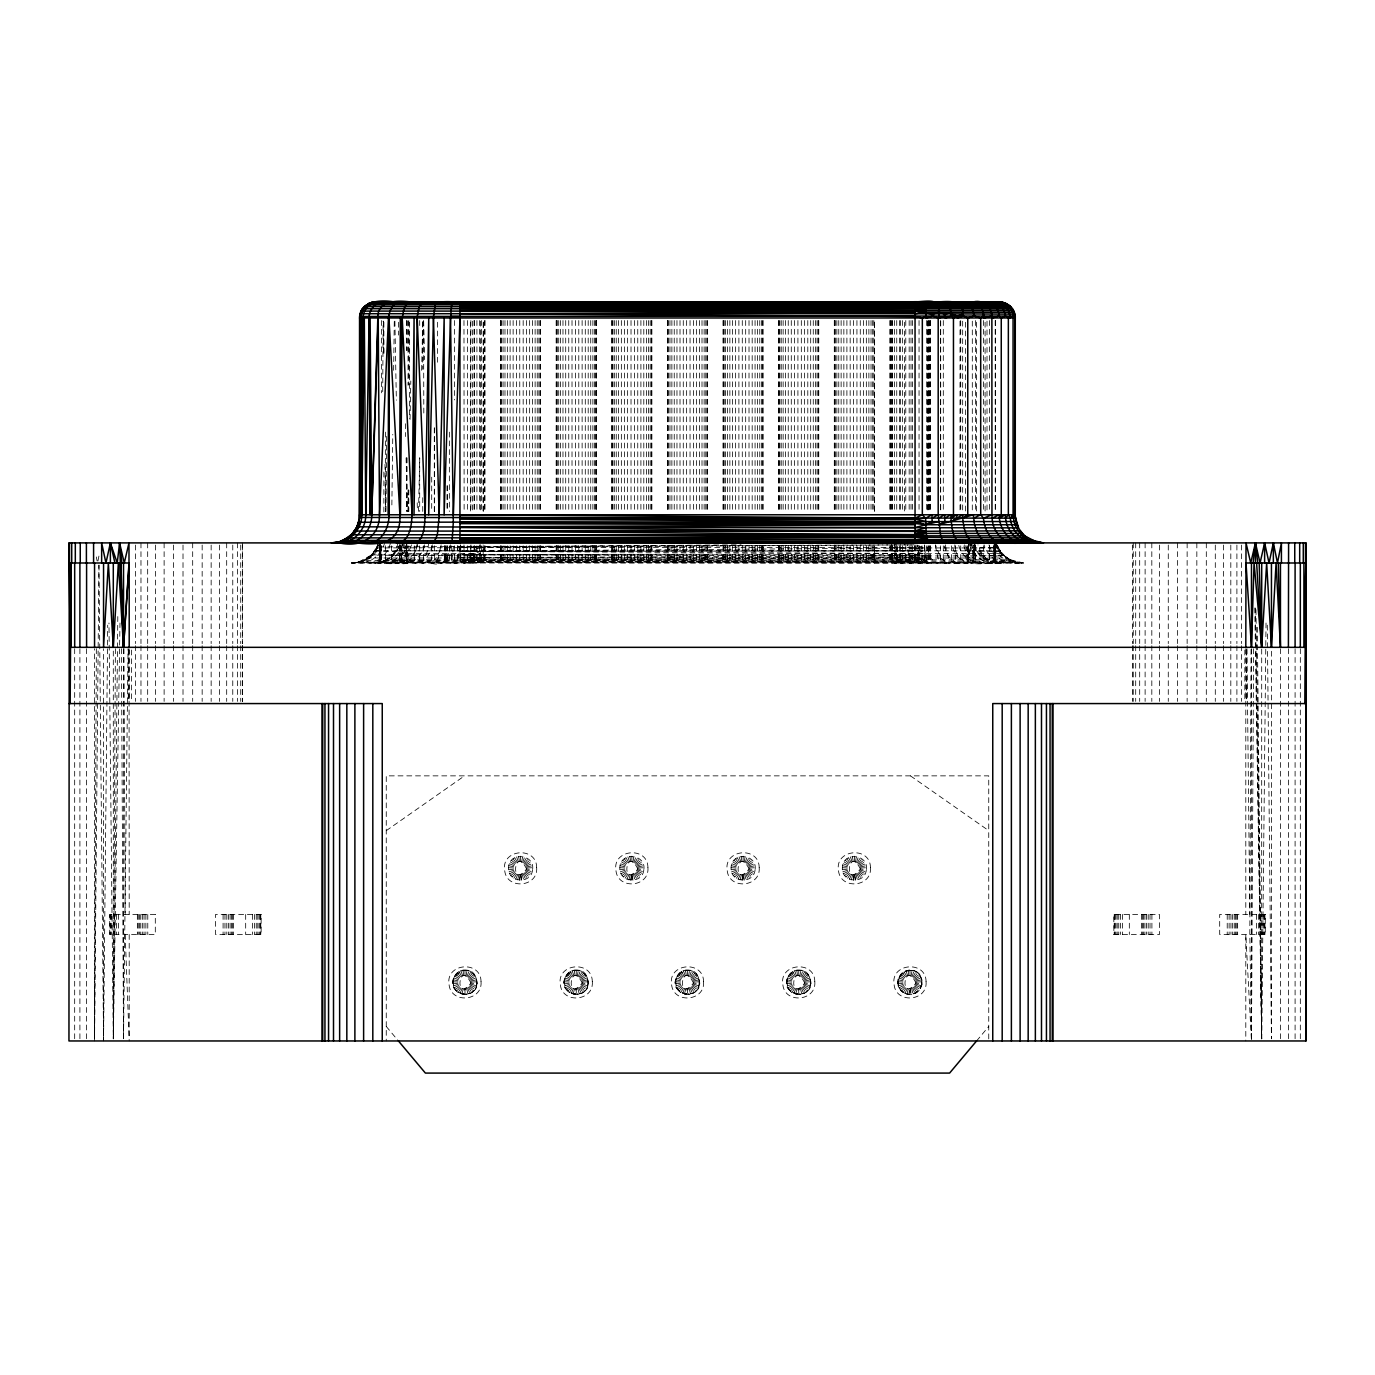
<?xml version="1.0" encoding="UTF-8"?>
<svg xmlns="http://www.w3.org/2000/svg" width="1375" height="1375" viewBox="0 0 1375 1375"><rect width="100%" height="100%" fill="white"/><g stroke="black" fill="none" stroke-linecap="round" stroke-linejoin="round"><path stroke-width="0.75" stroke-dasharray="5 3.75" d="M380.48 545.188L380.067 562.994L380.119 540.323L379.637 562.994L379.706 540.598L379.775 562.994L379.672 544.998M96.336 648.725L94.566 1038.812L94.548 648.725M994.245 545.291L994.933 562.994L994.898 544.345L995.225 562.994L995.311 543.933M995.225 545.823L995.225 562.994L995.294 544.913C999.556 555.706 1010.522 563.578 1022.278 562.994M1251.473 648.725L1251.473 1040.961L1249.823 934.519L1251.061 648.708M115.38 648.725L113.317 1038.812L108.969 622.995M382.714 391.669L383.144 321.148M400.503 545.273L401.93 562.994L402.05 539.997L407 562.994L407 545.823L407 562.994L403.562 541.045M995.225 562.994L995.328 544.672M1251.491 1038.812L1253.588 648.725M380.067 562.994L380.205 544.827M400.159 545.273L400.039 562.994L400.039 545.291M94.548 1040.961L98.914 565.125M385.98 511.362L386.719 434.414M103.572 1038.812L107.714 625.144M117.803 616.567L113.317 1038.812L113.3 648.725M121.412 648.725L123.509 1038.812L128.064 648.708M971.403 541.028L968 562.994L968.206 543.778L968 562.994L971.438 541.062M1266.031 622.995L1261.717 1038.812L1255.942 607.991M391.858 504.952L392.786 434.414M393.628 370.305L394.281 321.148M113.334 1038.812L119.986 622.995M969.444 539.791L968 562.994L968.327 544.07M408.255 511.362L408.667 489.981M410.042 419.461L410.798 380.995M418.516 511.362L419.702 457.927M421.644 370.305L422.727 321.148M968 545.823L968 562.994L968.413 544.259M968 562.994L968.619 544.603M470.955 983.073C458.958 958.203 453.87 1004.248 470.955 983.073L476.936 983.847C475.062 1002.1 445.552 993.077 454.231 976.886C466.727 955.866 491.82 989.227 466.005 994.314L465.489 988.316M476.936 983.847C474.856 951.62 432.902 985.514 463.959 994.314L464.475 988.316M526.591 869.017C514.577 844.13 509.506 890.192 526.591 869.017L532.572 869.773C535.253 853.806 508.613 851.538 508.578 867.728C507.238 882.595 531.369 884.675 532.572 869.773M582.209 983.073C570.212 958.203 565.125 1004.248 582.209 983.073L588.191 983.847C586.317 1002.1 556.806 993.077 565.486 976.886C577.981 955.866 603.075 989.227 577.259 994.314L576.761 988.316M588.191 983.847C586.128 951.62 544.156 985.514 575.214 994.314L575.73 988.316M637.845 869.017C625.831 844.13 620.761 890.192 637.845 869.017L643.827 869.773C646.508 853.806 619.884 851.538 619.833 867.728C618.509 882.595 642.623 884.675 643.827 869.773M693.481 983.073C681.467 958.203 676.38 1004.248 693.481 983.073L699.445 983.847C697.572 1002.1 668.078 993.077 676.741 976.886C689.253 955.866 714.33 989.227 688.514 994.314L688.016 988.316M699.445 983.847C697.383 951.62 655.411 985.514 686.486 994.314L686.984 988.316M749.1 869.017C737.103 844.13 732.016 890.192 749.1 869.017L755.081 869.773C757.78 853.806 731.139 851.538 731.087 867.728C729.764 882.595 753.878 884.675 755.081 869.773M804.736 983.073C792.722 958.203 787.652 1004.248 804.736 983.073L810.717 983.847C808.827 1002.1 779.333 993.077 787.995 976.886C800.508 955.866 825.602 989.227 799.786 994.314L799.27 988.316M810.717 983.847C808.638 951.62 766.666 985.514 797.741 994.314L798.239 988.316M860.372 869.017C848.358 844.13 843.27 890.192 860.372 869.017L866.336 869.773C869.034 853.806 842.394 851.538 842.342 867.728C841.019 882.595 865.15 884.675 866.336 869.773M915.991 983.073C903.977 958.203 898.906 1004.248 915.991 983.073L921.972 983.847C922.35 956.673 882.063 976.989 904.148 992.836C913.344 998.628 925.891 987.817 921.198 977.814C909.03 954.663 883.283 989.467 908.995 994.314L909.511 988.316M453.441 546.923L451.464 562.994L459.955 562.891L459.955 543.538M402.789 544.844C398.905 556.377 386.873 564.283 374.688 562.994L383.488 561.069L469.081 561.155L480.494 561.619L468.703 562.169L480.494 562.633L467.947 562.994L469.786 558.009L470.972 544.844M973.07 562.994L974.067 545.033L973.07 562.994L971.867 541.062M466.005 970.355C480.82 970.75 479.909 995.088 464.991 994.366C450.106 995.07 449.092 970.87 463.959 970.303M521.125 874.242L521.641 880.258L519.595 880.258L520.094 874.242M577.259 970.355C592.075 970.75 591.164 995.088 576.245 994.366C561.378 995.07 560.347 970.87 575.214 970.303M632.38 874.242L632.895 880.258L630.85 880.258L631.366 874.242M688.514 970.355C703.33 970.75 702.419 995.088 687.5 994.366C672.633 995.07 671.602 970.87 686.486 970.303M743.634 874.242L744.15 880.258L742.105 880.258L742.62 874.242M799.769 970.355C814.584 970.75 813.673 995.088 798.755 994.366C783.887 995.07 782.856 970.87 797.741 970.303M854.906 874.242L855.405 880.258L853.359 880.258L853.875 874.242M911.041 970.355C925.839 970.75 924.945 995.088 910.009 994.366C895.142 995.07 894.128 970.87 908.995 970.303M460.573 544.844L458.064 558.009L454.266 562.994L480.494 562.633L463.753 562.994M969.53 544.844C973.552 558.336 988.058 564.97 1001.292 562.994L989.691 560.398L978.227 553.523L980.65 553.455L976.233 550.842L975.494 544.809L974.548 547.938C978.759 556.462 987.577 562.478 997.116 562.994M440.584 546.923L438.384 557.975L435.205 562.891L358.48 562.994M428.828 542.334C427.591 549.536 426.8 559.333 419.375 562.891L423.844 562.994M450.553 544.844C449.075 555.861 445.225 567.789 430.581 562.994C435.755 560.484 440.395 551.77 441.1 544.844M519.595 880.258L520.609 874.277L521.641 880.258M630.85 880.258L631.864 874.277L632.895 880.258M742.105 880.258L743.136 874.277L744.15 880.258M853.359 880.258L854.391 874.277L855.405 880.258M466.005 976.37L467.019 970.441M521.623 862.314L522.655 856.367M577.259 976.37L578.273 970.441M632.895 862.314L633.909 856.367M688.514 976.37L689.528 970.441M744.15 862.314L745.164 856.367M799.769 976.37L800.8 970.441M855.405 862.314L856.419 856.367M911.041 976.37L912.055 970.441M355.3 562.788L351.931 562.994C363.103 563.011 374.258 555.466 377.712 544.809C374.653 555.208 363.859 562.788 353.169 562.994L359.786 562.117L354.887 562.719L355.884 562.856M417.467 542.334C416.075 550.241 413.256 560.45 404.542 562.891M97.934 560.983L99.584 552.939M910.525 988.316L911.041 994.314L914.977 993.3L919.703 989.484L921.972 983.847M407.137 542.334C405.522 551.048 400.641 561.138 391.067 562.891L392.958 562.994M461.948 993.97L463.461 988.144M517.584 879.914L519.097 874.07M573.203 993.97L574.716 988.144M628.839 879.914L630.352 874.07M684.458 993.97L685.987 988.144M740.094 879.914L741.606 874.07M795.73 993.97L797.242 988.144M851.348 879.914L852.878 874.07M906.984 993.97L908.497 988.144M432.369 544.844C430.598 553.042 425.322 563.544 415.508 562.994M374.688 562.994L387.217 559.763L392.683 555.913L396.43 550.808L470.611 550.842L480.494 547.628L376.733 547.938L378.967 544.809L372.384 555.122L364.77 560.398L358.634 562.169L363.292 560.398L926.166 559.763L927.678 562.994L459.955 562.547M398.114 542.334C396.172 551.805 389.52 561.533 379.294 562.891M424.497 544.844C422.177 557.184 410.334 566.586 397.392 562.994M390.603 542.334C388.334 552.578 380.067 561.773 369.325 562.994M398.784 547.938L396.43 550.808L400.159 544.844L395.966 551.581L374.98 550.842L370.494 555.913L372.384 555.122L377.85 547.594M384.811 542.334C382.198 552.939 373.037 561.877 361.952 562.891M417.484 544.844C414.322 560.673 397.427 565.744 383.281 562.994C393.989 562.891 403.339 554.795 406.587 544.844M466.984 976.628L468.995 970.956M522.62 862.572L524.631 856.883M578.256 976.628L580.25 970.956M633.875 862.572L635.886 856.883M689.511 976.628L691.522 970.956M745.13 862.572L747.141 856.883M800.766 976.628L802.777 970.956M856.402 862.572L858.395 856.883M912.02 976.628L914.031 970.956M380.875 542.334C377.902 553.781 367.211 562.667 355.317 562.994M377.18 546.923L378.864 542.334M411.503 544.844C408.375 555.723 397.77 564.472 386.1 562.994M398.389 547.594L399.558 544.706M376.733 547.938L378.125 544.844M460.023 993.3L462.498 987.8M515.642 879.227L518.134 873.727M571.278 993.3L573.753 987.8M626.914 879.227L629.389 873.727M682.533 993.3L685.025 987.8M738.169 879.227L740.644 873.727M793.787 993.3L796.28 987.8M849.423 879.227L851.898 873.727M905.059 993.3L907.534 987.8M523.548 862.984L526.487 857.725M467.93 977.058L470.852 971.798M634.803 862.984L637.742 857.725M579.184 977.058L582.123 971.798M746.075 862.984L749.014 857.725M690.439 977.058L693.378 971.798M857.33 862.984L860.269 857.725M801.694 977.058L804.633 971.798M912.948 977.058L915.888 971.798M513.872 878.23L517.241 873.228M458.236 992.303L461.605 987.302M625.127 878.23L628.495 873.228M569.491 992.303L572.859 987.302M736.381 878.23L739.75 873.228M680.745 992.303L684.131 987.302M847.636 878.23L851.022 873.228M792.017 992.303L795.386 987.302M903.272 992.303L906.641 987.302M384.192 561.155L392.683 555.913L397.066 550.842M524.391 863.552L528.189 858.877M468.772 977.625L472.553 972.933M635.662 863.552L639.444 858.877M580.027 977.625L583.808 972.933M746.917 863.552L750.698 858.877M691.281 977.625L695.062 972.933M858.172 863.552L861.953 858.877M802.536 977.625L806.334 972.933M913.808 977.625L917.589 972.933M976.577 1040.961L988.745 1026.455M395.966 551.581L390.07 558.009L386.53 559.694L480.494 559.917L469.081 561.155M512.273 876.941L516.45 872.592M456.637 991.014L460.814 986.666M623.528 876.941L627.705 872.592M567.909 991.014L572.069 986.666M734.8 876.941L738.959 872.592M679.164 991.014L683.323 986.666M846.055 876.941L850.214 872.592M790.419 991.014L794.595 986.666M901.673 991.014L905.85 986.666M997.15 544.844L998.542 547.938L897.497 547.938L894.506 550.825L1000.295 550.842L1002.392 553.523L894.506 553.455L897.72 555.913L1004.781 555.913L1007.462 558.009L367.538 557.975L371.284 554.864L915.045 554.744L925.513 555.913L926.166 559.763L915.045 557.975L459.955 559.866L915.045 559.917L926.527 561.155L459.955 562.048M1022.055 562.994L1010.23 560.398L988.848 561.155L1021.831 562.994M525.13 864.256L529.65 860.286M469.511 978.33L474.031 974.359M636.402 864.256L640.922 860.286M580.766 978.33L585.286 974.359M747.656 864.256L752.177 860.286M692.02 978.33L696.541 974.359M858.911 864.256L863.431 860.286M803.275 978.33L807.795 974.359M914.547 978.33L919.067 974.359M990.447 562.788C977.023 565.795 961.727 559.316 958.65 544.844M510.933 875.411L515.762 871.836M455.297 989.484L460.144 985.892M622.188 875.411L627.034 871.836M566.552 989.484L571.398 985.892M733.442 875.411L738.289 871.836M677.806 989.484L682.653 985.892M844.697 875.411L849.544 871.836M789.078 989.484L793.908 985.892M900.333 989.484L905.18 985.892M386.255 830.655L464.527 775.861M525.748 865.081L530.87 861.919M637.003 865.081L642.125 861.919M470.112 979.155L475.252 975.992M748.258 865.081L753.397 861.919M581.367 979.155L586.506 975.992M859.512 865.081L864.652 861.919M692.622 979.155L697.761 975.992M803.894 979.155L809.016 975.992M915.148 979.155L920.27 975.992M897.497 547.938L894.506 547.628L897.445 544.844L897.823 558.009L894.506 559.917L1010.367 559.763L1023.481 562.994L351.519 562.994L358.703 562.048L915.045 562.083M374.98 550.842L915.045 550.825L459.955 551.375L925.238 553.523L925.513 555.913L915.045 557.614L459.955 557.975M358.634 562.169L371.473 555.861L370.494 555.913M1019.116 562.856L1010.23 560.398L1002.616 555.122L980.53 555.913L982.987 555.861L983.091 558.009L989.691 560.398M509.85 873.675L515.23 870.959M621.105 873.675L626.484 870.959M454.231 987.731L459.611 985.033M732.377 873.675L737.756 870.959M565.486 987.731L570.866 985.033M843.631 873.675L849.011 870.959M676.741 987.731L682.12 985.033M787.995 987.731L793.375 985.033M899.25 987.731L904.63 985.033M526.195 865.992L531.798 863.758M637.467 865.992L643.053 863.758M748.722 865.992L754.308 863.758M470.577 980.066L476.163 977.814M859.977 865.992L865.562 863.758M581.831 980.066L587.417 977.814M693.086 980.066L698.689 977.814M804.341 980.066L809.944 977.814M915.613 980.066L921.198 977.814M894.506 554.744L897.72 555.913L894.506 555.861L897.823 558.009L897.927 559.763L894.506 561.086L1013.461 561.155M380.978 561.997L387.217 559.763M359.012 562.048L371.559 554.864L376.922 546.923L908.6 544.844M470.817 547.938L480.494 544.809L480.494 562.994M509.094 871.767L514.852 870.014M620.348 871.767L626.106 870.014M731.603 871.767L737.361 870.014M453.458 985.841L459.216 984.087M842.858 871.767L848.633 870.014M564.712 985.841L570.488 984.087M675.984 985.841L681.742 984.087M787.239 985.841L792.997 984.087M898.494 985.841L904.252 984.087M995.414 543.245L1002.616 555.122L1010.23 560.398M989.639 562.994C974.789 565.073 955.144 564.403 954.834 544.844M361.866 561.155L368.792 558.078L367.538 557.975M924.619 544.844L924.98 550.842L915.045 553.455L459.955 554.744M526.505 866.972L532.4 865.7M637.759 866.972L643.655 865.7M749.014 866.972L754.909 865.7M860.286 866.972L866.164 865.7M470.869 981.045L476.764 979.773M582.123 981.045L588.019 979.773M693.395 981.045L699.273 979.773M804.65 981.045L810.545 979.773M915.905 981.045L921.8 979.773M897.566 550.842L894.506 551.392L897.634 553.523M1006.208 558.078L997.15 547.594L974.548 547.938L973.208 544.844M469.442 559.763L480.494 557.975L469.786 558.009L480.494 557.614L470.095 555.913L372.384 555.122M897.927 559.763L898.03 561.155L894.506 561.619L898.373 562.994L947.547 562.994L940.62 558.009L935.481 544.844M508.664 869.773L514.628 869.017M619.919 869.773L625.9 869.017M731.173 869.773L737.155 869.017M842.428 869.773L848.409 869.017M453.028 983.847L459.009 983.073M564.283 983.847L570.264 983.073M675.555 983.847L681.519 983.073M786.809 983.847L792.791 983.073M898.064 983.847L904.045 983.073M915.045 554.744L925.238 553.523L924.98 550.842L915.045 547.628L459.955 547.611L915.045 544.809L924.773 547.938L459.955 551.134M470.095 555.913L480.494 554.744L470.37 553.523L395.02 553.523M994.022 561.997L991.942 562.169L1005.795 562.994C995.414 562.822 986.906 554.383 984.036 544.844M381.133 562.788L378.297 562.994L385.98 562.788M924.98 550.842L459.955 551.375M898.03 561.155L898.15 562.169L894.506 562.083L898.27 562.788L894.506 562.994L894.506 543.555M377.764 562.788L373.708 562.994M353.891 562.891L351.708 562.994L356.812 562.891M930.669 562.994L935.344 562.788L930.445 558.009L926.441 544.844M526.625 867.986L532.658 867.728M637.897 867.986L643.913 867.728M749.152 867.986L755.167 867.728M860.406 867.986L866.422 867.728M471.006 982.059L477.022 981.802M582.261 982.059L588.277 981.802M693.516 982.059L699.531 981.802M804.77 982.059L810.803 981.802M916.042 982.059L922.058 981.802M945.295 544.844C946.67 551.203 947.53 560.811 954.852 562.994L915.045 562.719L926.905 562.169L915.045 561.619M968.705 562.994L948.544 562.994M1000.553 562.994C987.405 566.07 973.861 558.577 971.592 544.844M451.636 562.891L435.634 562.994M455.005 562.788L442.2 562.788M418.945 562.788L408.873 562.788M459.955 546.923L741.159 544.844M470.37 553.523L480.494 553.455L470.611 550.842L480.494 551.392M459.955 557.58L915.045 555.861L459.955 554.864M1001.43 553.523L999.573 551.581L976.233 550.842M459.955 561.516L915.045 561.086L459.955 560.398M381.03 562.169L1016.692 562.169M1113.819 934.519L1159.452 934.519L1159.452 914.444L1113.819 914.444L1113.87 934.519M915.045 557.975L925.822 558.009L915.045 557.614M915.045 562.633L927.283 562.788M989.003 544.844C992.698 556.806 1005.159 564.867 1017.655 562.994C1006.569 563.062 996.394 555.191 992.819 544.844M1003.269 562.788L1010.539 562.994L1009.611 562.788M961.194 562.994L953.717 562.788L967.381 562.994L965.92 562.788M894.506 562.633L898.27 562.788M842.342 867.728L848.375 867.986M731.087 867.728L737.103 867.986M619.833 867.728L625.848 867.986M508.578 867.728L514.594 867.986M897.978 981.802L903.994 982.059M786.723 981.802L792.739 982.059M675.469 981.802L681.484 982.059M564.197 981.802L570.23 982.059M452.942 981.802L458.958 982.059M944.986 562.994L940.758 562.788L938.386 559.763L935.155 544.844M1010.058 559.763L1016.383 562.169L1023.481 562.994M1014.492 562.788L1022.759 562.994L1019.7 562.788M894.506 557.614L897.823 558.009M984.191 562.788C974.772 561.43 967.416 553.661 964.648 544.844M842.6 865.7L848.495 866.972M731.345 865.7L737.241 866.972M620.091 865.7L625.986 866.972M508.836 865.7L514.714 866.972M898.236 979.773L904.131 981.045M786.981 979.773L792.877 981.045M675.727 979.773L681.605 981.045M564.455 979.773L570.35 981.045M453.2 979.773L459.095 981.045M1009.009 559.694L1015.575 562.169M995.517 562.788C986.562 561.275 980.341 553.162 977.969 544.844M967.656 562.788C959.08 561.086 953.786 552.767 951.706 544.844M957.756 562.788C949.73 560.742 945.725 552.234 943.972 544.844M860.148 870.014L865.906 871.767M748.894 870.014L754.652 871.767M637.639 870.014L643.397 871.767M915.784 984.087L921.542 985.841M526.367 870.014L532.142 871.767M804.512 984.087L810.288 985.841M693.258 984.087L699.016 985.841M582.003 984.087L587.761 985.841M470.748 984.087L476.506 985.841M977.178 562.788C969.22 560.708 965.37 552.183 963.634 544.844M843.202 863.758L848.805 865.992M731.947 863.758L737.533 865.992M620.692 863.758L626.278 865.992M898.838 977.814L904.423 980.066M509.437 863.758L515.023 865.992M787.583 977.814L793.169 980.066M676.311 977.814L681.914 980.066M565.056 977.814L570.659 980.066M453.802 977.814L459.387 980.066M859.77 870.959L865.15 873.675M748.516 870.959L753.895 873.675M915.389 985.033L920.769 987.731M637.244 870.959L642.623 873.675M804.134 985.033L809.514 987.731M525.989 870.959L531.369 873.675M692.88 985.033L698.259 987.731M581.625 985.033L587.005 987.731M470.37 985.033L475.75 987.731M1010.367 559.763L1004.506 555.913M844.13 861.919L849.252 865.081M732.875 861.919L737.997 865.081M899.748 975.992L904.888 979.155M621.603 861.919L626.742 865.081M788.494 975.992L793.633 979.155M510.348 861.919L515.488 865.081M677.239 975.992L682.378 979.155M565.984 975.992L571.106 979.155M454.73 975.992L459.852 979.155M923.244 562.788L919.806 558.009L916.987 544.844M910.473 775.861L988.745 830.655M859.238 871.836L864.067 875.411M914.856 985.892L919.703 989.484M747.966 871.836L752.812 875.411M803.602 985.892L808.448 989.484M636.711 871.836L641.558 875.411M692.347 985.892L697.194 989.484M525.456 871.836L530.303 875.411M581.092 985.892L585.922 989.484M469.82 985.892L474.667 989.484M845.35 860.286L849.87 864.256M900.969 974.359L905.489 978.33M734.078 860.286L738.598 864.256M789.714 974.359L794.234 978.33M622.823 860.286L627.344 864.256M678.459 974.359L682.98 978.33M511.569 860.286L516.089 864.256M567.188 974.359L571.725 978.33M455.933 974.359L460.453 978.33M1004.781 555.913L1000.038 550.842M858.55 872.592L862.727 876.941M914.186 986.666L918.363 991.014M747.295 872.592L751.472 876.941M802.931 986.666L807.091 991.014M636.041 872.592L640.2 876.941M691.677 986.666L695.836 991.014M524.786 872.592L528.945 876.941M580.405 986.666L584.581 991.014M469.15 986.666L473.327 991.014M982.077 555.122L976.611 547.594M910.834 562.788L908.875 558.009L907.277 544.844M386.255 1026.455L398.423 1040.961M846.811 858.877L850.609 863.552M902.447 972.933L906.228 977.625M735.556 858.877L739.338 863.552M791.192 972.933L794.973 977.625M624.302 858.877L628.083 863.552M679.938 972.933L683.719 977.625M513.047 858.877L516.828 863.552M568.666 972.933L572.464 977.625M457.411 972.933L461.192 977.625M857.759 873.228L861.128 878.23M913.395 987.302L916.764 992.303M746.505 873.228L749.873 878.23M802.141 987.302L805.509 992.303M635.25 873.228L638.619 878.23M690.869 987.302L694.255 992.303M523.978 873.228L527.364 878.23M579.614 987.302L582.983 992.303M468.359 987.302L471.728 992.303M1000.295 550.842L996.892 544.844M848.513 857.725L851.452 862.984M904.148 971.798L907.07 977.058M737.258 857.725L740.197 862.984M792.877 971.798L795.816 977.058M625.986 857.725L628.925 862.984M681.622 971.798L684.561 977.058M514.731 857.725L517.67 862.984M570.367 971.798L573.306 977.058M459.113 971.798L462.052 977.058M912.502 987.8L914.977 993.3M856.866 873.727L859.358 879.227M801.247 987.8L803.722 993.3M745.611 873.727L748.086 879.227M689.975 987.8L692.467 993.3M634.356 873.727L636.831 879.227M578.72 987.8L581.213 993.3M523.102 873.727L525.577 879.227M467.466 987.8L469.941 993.3M906.005 970.956L908.016 976.628M850.369 856.883L852.38 862.572M794.75 970.956L796.744 976.628M739.114 856.883L741.125 862.572M683.478 970.956L685.489 976.628M627.859 856.883L629.87 862.572M572.223 970.956L574.234 976.628M516.605 856.883L518.598 862.572M460.969 970.956L462.98 976.628M997.15 547.594L996.239 544.844L999.573 551.581M911.539 988.144L913.052 993.97M855.903 874.07L857.416 879.914M800.284 988.144L801.797 993.97M744.648 874.07L746.161 879.914M689.013 988.144L690.542 993.97M633.394 874.07L634.906 879.914M577.758 988.144L579.27 993.97M522.122 874.07L523.652 879.914M466.503 988.144L468.016 993.97M96.336 556.961L97.127 560.983M907.981 970.441L908.995 976.37M852.345 856.367L853.377 862.314M796.727 970.441L797.741 976.37M741.091 856.367L742.105 862.314M685.472 970.441L686.486 976.37M629.836 856.367L630.85 862.314M574.2 970.441L575.231 976.37M518.581 856.367L519.595 862.314M462.945 970.441L463.959 976.37M406.003 545.033L407 562.994L406.759 543.778M400.933 545.033L401.93 562.994M1251.353 1038.83L1245.802 934.519L1245.802 1040.961M125.177 934.519L129.198 1040.961M406.45 544.5L407 562.994L406.587 544.242M423.655 321.148L424.652 359.614M974.445 541.166L974.961 562.994L974.961 541.355M417.209 502.82L417.416 511.362M994.52 545.188L994.933 562.994L994.795 544.827M405.367 423.741L405.642 436.562M406.106 457.927L407.275 511.362M394.883 321.148L396.361 400.228M1254.773 607.991L1261.666 1038.812L1255.358 607.991M380.634 545.188L380.909 562.994L380.909 545.291M1257.3 627.292L1261.683 1038.812L1261.7 648.725M1246.936 648.708L1249.823 914.444M383.453 321.148L383.831 355.334M385 464.338L385.498 511.362M1267.286 625.144L1271.428 1038.812L1271.445 648.725M98.966 565.125L103.555 1040.961L103.555 648.725M379.672 540.358L379.775 562.994L379.775 545.823M379.706 544.947L379.775 562.994M123.939 648.708L125.177 914.444M129.044 648.708L129.198 914.444M1300.32 648.725L1300.32 1038.812M1295.095 648.725L1295.095 1038.812M1288.409 648.725L1288.409 1038.812M1280.452 648.725L1280.452 1038.812M1264.931 914.444L1264.931 934.519M1264.244 914.444L1264.244 934.519M1263.247 914.444L1263.247 934.519M1261.941 914.444L1261.941 934.519M1260.377 914.444L1260.377 934.519M1258.606 914.444L1258.606 934.519M1256.63 914.444L1256.63 934.519M1246.713 650.014L1246.713 701.422M1246.506 650.014L1246.506 701.422M1245.802 648.708L1245.802 914.444M1244.856 650.014L1244.856 701.422M1241.625 545.05L1241.625 643.586M1241.625 645.734L1241.625 701.422M1237.638 914.444L1237.638 934.519M1236.898 545.05L1236.898 643.586M1236.898 645.734L1236.898 701.422M1236.761 914.444L1236.761 934.519M1235.627 914.444L1235.627 934.519M1234.252 914.444L1234.252 934.519M1232.67 914.444L1232.67 934.519M1230.814 545.05L1230.814 643.586M1230.814 645.734L1230.814 701.422M1230.952 914.444L1230.952 934.519M1229.112 914.444L1229.112 934.519M1227.222 914.444L1227.222 934.519M1223.544 545.05L1223.544 643.586M1223.544 645.734L1223.544 701.422M1215.294 545.05L1215.294 643.586M1215.294 645.734L1215.294 701.422M1206.305 542.902L1206.305 643.586M1206.305 645.734L1206.305 701.422M1196.834 542.902L1196.834 643.586M1196.834 645.734L1196.834 701.422M1187.141 542.902L1187.141 643.586M1187.141 645.734L1187.141 701.422M1177.533 542.902L1177.533 643.586M1177.533 645.734L1177.533 701.422M1168.269 545.05L1168.269 643.586M1168.269 645.734L1168.269 701.422M1159.606 545.05L1159.606 643.586M1159.606 645.734L1159.606 701.422M1151.82 542.902L1151.82 643.586M1151.82 645.734L1151.82 701.422M1151.906 914.444L1151.906 934.519M1150.033 914.444L1150.033 934.519M1148.194 914.444L1148.194 934.519M1146.458 914.444L1146.458 934.519M1145.117 542.902L1145.117 643.586M1145.117 645.734L1145.117 701.422M1144.894 914.444L1144.894 934.519M1143.502 914.444L1143.502 934.519M1142.367 914.444L1142.367 934.519M1141.508 914.444L1141.508 934.519M1139.686 542.902L1139.686 643.586M1139.686 645.734L1139.686 701.422M1135.698 542.902L1135.698 643.586M1135.698 645.734L1135.698 701.422M1133.258 542.902L1133.258 643.586M1133.258 645.734L1133.258 701.422M1132.433 545.05L1132.433 643.586M1132.433 645.734L1132.433 701.422M1129.322 914.444L1129.322 934.519M1122.498 914.444L1122.498 934.519M1120.539 914.444L1120.539 934.519M1118.752 914.444L1118.752 934.519M1117.188 914.444L1117.188 934.519M1115.898 914.444L1115.898 934.519M1114.902 914.444L1114.902 934.519M1114.214 914.444L1114.214 934.519M995.345 320.53L995.362 511.362M995.225 320.53L995.225 511.5M994.091 541.355L994.091 562.994M993.369 545.823L993.369 562.994M989.416 320.53L989.416 511.5M989.416 545.823L989.416 562.994M988.745 1038.881L988.745 775.861L386.255 775.861L386.255 1040.961M987.009 321.148L987.009 511.362M985.084 322.248L985.084 512.652M983.452 320.53L983.452 511.5M983.452 545.823L983.452 562.994M976.422 322.248L976.422 512.652M975.631 320.53L975.631 511.5M975.631 545.823L975.631 562.994M972.297 321.148L972.297 511.362M966.178 545.823L966.178 562.994M965.37 322.248L965.37 512.652M962.672 321.148L962.672 511.362M960.713 320.53L960.713 511.5M960.713 545.823L960.713 562.994M960.025 321.148L960.025 511.362M955.298 545.823L955.298 562.994M951.431 545.823L951.431 562.994M943.302 320.53L943.302 511.5M943.302 545.823L943.302 562.994M940.706 321.148L940.706 511.362M940.414 320.53L940.414 511.5M940.414 545.823L940.414 562.994M930.48 320.53L930.48 511.5M930.48 545.823L930.48 562.994M930.102 320.53L930.033 511.5M930.033 545.823L930.102 562.994M929.448 320.53L929.448 511.5M929.448 545.823L929.448 562.994M928.864 321.148L928.864 511.362M928.314 320.53L928.314 511.5M928.314 545.823L928.314 562.994M927.987 320.53L927.987 511.5M927.987 545.823L927.987 562.994M927.73 321.148L927.73 511.362M926.664 320.53L926.664 511.5M926.664 545.823L926.664 562.994M924.516 545.823L924.516 562.994M921.955 545.823L921.955 562.994M919.05 320.53L919.05 511.5M919.05 545.823L919.05 562.994M917.142 545.823L917.142 562.994M915.905 545.823L915.905 562.994M915.045 544.809L915.045 562.994M914.513 545.823L914.513 562.994M912.57 320.53L912.57 511.5M912.57 545.823L912.57 562.994M911.023 320.53L911.023 511.294M911.023 544.913L911.023 562.994M910.009 970.269L910.009 976.284M910.009 988.333L910.009 994.366M909.167 320.53L909.167 511.5M909.167 545.823L909.167 562.994M905.781 320.53L905.781 511.5M905.781 545.823L905.781 562.994M904.613 322.248L904.613 512.652M902.533 320.53L902.533 511.5M902.533 545.823L902.533 562.994M900.384 320.53L900.384 511.5M900.384 545.823L900.384 562.994M899.491 320.53L899.491 511.5M899.491 545.823L899.491 562.994M896.741 320.53L896.741 511.5M896.741 545.823L896.741 562.994M894.386 320.53L894.506 512.652M892.478 320.53L892.478 511.5M892.478 545.823L892.478 562.994M891.894 320.53L891.894 511.294M891.894 544.913L891.894 562.994M891.086 320.53L891.086 511.5M891.086 545.823L891.086 562.994M890.227 320.53L890.227 511.5M890.227 545.823L890.227 562.994M889.934 320.53L889.934 511.5M889.934 545.823L889.934 562.994M873.83 320.53L873.83 511.5M873.83 545.823L873.83 562.994M872.695 320.53L872.695 511.5M872.695 545.823L872.695 562.994M871.028 320.53L871.028 511.5M871.028 545.823L871.028 562.994M868.88 320.53L868.88 511.5M868.88 545.823L868.88 562.994M866.336 320.53L866.336 511.5M866.336 545.823L866.336 562.994M863.431 320.53L863.431 511.5M863.431 545.823L863.431 562.994M860.269 320.53L860.269 511.5M860.269 545.823L860.269 562.994M856.934 320.53L856.934 511.5M856.934 545.823L856.934 562.994M854.391 856.195L854.391 862.228M853.531 320.53L853.531 511.5M853.531 545.823L853.531 562.994M850.163 320.53L850.163 511.5M850.163 545.823L850.163 562.994M846.897 320.53L846.897 511.5M846.897 545.823L846.897 562.994M843.855 320.53L843.855 511.5M843.855 545.823L843.855 562.994M841.122 320.53L841.122 511.5M841.122 545.823L841.122 562.994M838.767 320.53L838.767 511.5M838.767 545.823L838.767 562.994M836.859 320.53L836.859 511.5M836.859 545.823L836.859 562.994M835.45 320.53L835.45 511.5M835.45 545.823L835.45 562.994M834.591 320.53L834.591 511.5M834.591 545.823L834.591 562.994M834.298 320.53L834.298 511.5M834.298 545.823L834.298 562.994M818.761 320.53L818.761 511.5M818.761 545.823L818.761 562.994M818.194 320.53L818.194 511.5M818.194 545.823L818.194 562.994M817.059 320.53L817.059 511.5M817.059 545.823L817.059 562.994M815.392 320.53L815.392 511.5M815.392 545.823L815.392 562.994M813.261 320.53L813.261 511.5M813.261 545.823L813.261 562.994M810.7 320.53L810.7 511.5M810.7 545.823L810.7 562.994M807.795 320.53L807.795 511.5M807.795 545.823L807.795 562.994M804.633 320.53L804.633 511.5M804.633 545.823L804.633 562.994M801.316 320.53L801.316 511.5M801.316 545.823L801.316 562.994M798.755 970.269L798.755 976.284M798.755 988.333L798.755 994.366M797.913 320.53L797.913 511.5M797.913 545.823L797.913 562.994M794.527 320.53L794.527 511.5M794.527 545.823L794.527 562.994M791.278 320.53L791.278 511.5M791.278 545.823L791.278 562.994M788.236 320.53L788.236 511.5M788.236 545.823L788.236 562.994M785.486 320.53L785.486 511.5M785.486 545.823L785.486 562.994M783.131 320.53L783.131 511.5M783.131 545.823L783.131 562.994M781.223 320.53L781.223 511.5M781.223 545.823L781.223 562.994M779.831 320.53L779.831 511.5M779.831 545.823L779.831 562.994M778.972 320.53L778.972 511.5M778.972 545.823L778.972 562.994M778.68 320.53L778.68 511.5M778.68 545.823L778.68 562.994M763.142 320.53L763.211 511.5M763.142 545.823L763.211 562.994M762.558 320.53L762.558 511.5M762.558 545.823L762.558 562.994M761.423 320.53L761.423 511.5M761.423 545.823L761.423 562.994M759.773 320.53L759.773 511.5M759.773 545.823L759.773 562.994M757.625 320.53L757.625 511.5M757.625 545.823L757.625 562.994M755.064 320.53L755.064 511.5M755.064 545.823L755.064 562.994M752.177 320.53L752.177 511.5M752.177 545.823L752.177 562.994M749.014 320.53L749.014 511.5M749.014 545.823L749.014 562.994M745.68 320.53L745.68 511.5M745.68 545.823L745.68 562.994M743.136 856.195L743.136 862.228M742.277 320.53L742.277 511.5M742.277 545.823L742.277 562.994M738.891 320.53L738.891 511.5M738.891 545.823L738.891 562.994M735.642 320.53L735.642 511.5M735.642 545.823L735.642 562.994M732.6 320.53L732.6 511.5M732.6 545.823L732.6 562.994M729.867 320.53L729.867 511.5M729.867 545.823L729.867 562.994M727.512 320.53L727.512 511.5M727.512 545.823L727.512 562.994M725.605 320.53L725.605 511.5M725.605 545.823L725.605 562.994M724.195 320.53L724.195 511.5M724.195 545.823L724.195 562.994M723.336 320.53L723.336 511.5M723.336 545.823L723.336 562.994M723.044 320.53L723.044 511.5M723.044 545.823L723.044 562.994M707.506 320.53L707.575 511.5M707.506 545.823L707.575 562.994M706.939 320.53L706.939 511.5M706.939 545.823L706.939 562.994M705.805 320.53L705.805 511.5M705.805 545.823L705.805 562.994M704.138 320.53L704.138 511.5M704.138 545.823L704.138 562.994M702.006 320.53L702.006 511.5M702.006 545.823L702.006 562.994M699.445 320.53L699.445 511.5M699.445 545.823L699.445 562.994M696.541 320.53L696.541 511.5M696.541 545.823L696.541 562.994M693.378 320.53L693.378 511.5M693.378 545.823L693.378 562.994M690.044 320.53L690.044 511.5M690.044 545.823L690.044 562.994M687.5 970.269L687.5 976.284M687.5 988.333L687.5 994.366M686.641 320.53L686.641 511.5M686.641 545.823L686.641 562.994M683.272 320.53L683.272 511.5M683.272 545.823L683.272 562.994M680.006 320.53L680.006 511.5M680.006 545.823L680.006 562.994M676.964 320.53L676.964 511.5M676.964 545.823L676.964 562.994M674.231 320.53L674.231 511.5M674.231 545.823L674.231 562.994M671.877 320.53L671.877 511.5M671.877 545.823L671.877 562.994M669.969 320.53L669.969 511.5M669.969 545.823L669.969 562.994M668.559 320.53L668.559 511.5M668.559 545.823L668.559 562.994M667.7 320.53L667.7 511.5M667.7 545.823L667.7 562.994M667.425 320.53L667.425 511.5M667.425 545.823L667.425 562.994M651.887 320.53L651.887 511.5M651.887 545.823L651.887 562.994M651.303 320.53L651.303 511.5M651.303 545.823L651.303 562.994M650.169 320.53L650.169 511.5M650.169 545.823L650.169 562.994M648.502 320.53L648.502 511.5M648.502 545.823L648.502 562.994M646.37 320.53L646.37 511.5M646.37 545.823L646.37 562.994M643.809 320.53L643.809 511.5M643.809 545.823L643.809 562.994M640.905 320.53L640.905 511.5M640.905 545.823L640.905 562.994M637.759 320.53L637.759 511.5M637.759 545.823L637.759 562.994M634.425 320.53L634.425 511.5M634.425 545.823L634.425 562.994M631.864 856.195L631.864 862.228M631.022 320.53L631.022 511.5M631.022 545.823L631.022 562.994M627.636 320.53L627.636 511.5M627.636 545.823L627.636 562.994M624.387 320.53L624.387 511.5M624.387 545.823L624.387 562.994M621.345 320.53L621.345 511.5M621.345 545.823L621.345 562.994M618.595 320.53L618.595 511.5M618.595 545.823L618.595 562.994M616.241 320.53L616.241 511.5M616.241 545.823L616.241 562.994M614.333 320.53L614.333 511.5M614.333 545.823L614.333 562.994M612.941 320.53L612.941 511.5M612.941 545.823L612.941 562.994M612.081 320.53L612.081 511.5M612.081 545.823L612.081 562.994M611.789 320.53L611.789 511.5M611.789 545.823L611.789 562.994M596.32 320.53L596.32 511.5M596.32 545.823L596.32 562.994M596.252 320.53L596.252 511.5M596.252 545.823L596.252 562.994M595.684 320.53L595.684 511.5M595.684 545.823L595.684 562.994M594.55 320.53L594.55 511.5M594.55 545.823L594.55 562.994M592.883 320.53L592.883 511.5M592.883 545.823L592.883 562.994M590.734 320.53L590.734 511.5M590.734 545.823L590.734 562.994M588.191 320.53L588.191 511.5M588.191 545.823L588.191 562.994M585.286 320.53L585.286 511.5M585.286 545.823L585.286 562.994M582.123 320.53L582.123 511.5M582.123 545.823L582.123 562.994M578.789 320.53L578.789 511.5M578.789 545.823L578.789 562.994M576.245 970.269L576.245 976.284M576.245 988.333L576.245 994.366M575.386 320.53L575.386 511.5M575.386 545.823L575.386 562.994M572.017 320.53L572.017 511.5M572.017 545.823L572.017 562.994M568.752 320.53L568.752 511.5M568.752 545.823L568.752 562.994M565.709 320.53L565.709 511.5M565.709 545.823L565.709 562.994M562.977 320.53L562.977 511.5M562.977 545.823L562.977 562.994M560.622 320.53L560.622 511.5M560.622 545.823L560.622 562.994M558.714 320.53L558.714 511.5M558.714 545.823L558.714 562.994M557.305 320.53L557.305 511.5M557.305 545.823L557.305 562.994M556.445 320.53L556.445 511.5M556.445 545.823L556.445 562.994M556.153 320.53L556.153 511.5M556.153 545.823L556.153 562.994M540.616 320.53L540.616 511.5M540.616 545.823L540.702 562.994M540.048 320.53L540.048 511.5M540.048 545.823L540.048 562.994M538.914 320.53L538.914 511.5M538.914 545.823L538.914 562.994M537.247 320.53L537.247 511.5M537.247 545.823L537.247 562.994M535.116 320.53L535.116 511.5M535.116 545.823L535.116 562.994M532.555 320.53L532.555 511.5M532.555 545.823L532.555 562.994M529.65 320.53L529.65 511.5M529.65 545.823L529.65 562.994M526.487 320.53L526.487 511.5M526.487 545.823L526.487 562.994M523.17 320.53L523.17 511.5M523.17 545.823L523.17 562.994M520.609 856.195L520.609 862.228M519.767 320.53L519.767 511.5M519.767 545.823L519.767 562.994M516.381 320.53L516.381 511.5M516.381 545.823L516.381 562.994M513.133 320.53L513.133 511.5M513.133 545.823L513.133 562.994M510.091 320.53L510.091 511.5M510.091 545.823L510.091 562.994M507.341 320.53L507.341 511.5M507.341 545.823L507.341 562.994M504.986 320.53L504.986 511.5M504.986 545.823L504.986 562.994M503.078 320.53L503.078 511.5M503.078 545.823L503.078 562.994M501.669 320.53L501.669 511.5M501.669 545.823L501.669 562.994M500.827 320.53L500.827 511.5M500.827 545.823L500.827 562.994M500.534 320.53L500.534 511.5M500.534 545.823L500.534 562.994M485.066 320.53L484.997 511.5M485.066 545.823L484.997 562.994M484.412 320.53L484.412 511.5M484.412 545.823L484.412 562.994M483.278 511.5L483.278 320.53L483.106 511.294M483.278 545.823L483.278 562.994L483.106 544.913M481.628 320.53L481.628 511.5M481.628 545.823L481.628 562.994M480.494 321.148L480.494 512.652M479.48 320.53L479.48 511.5M479.48 545.823L479.48 562.994M476.919 320.53L476.919 511.5M476.919 545.823L476.919 562.994M474.616 320.53L474.616 511.5M474.616 545.823L474.616 562.994M474.031 320.53L474.031 511.5M474.031 545.823L474.031 562.994M472.416 321.148L472.416 511.362M470.869 320.53L470.869 511.5M470.869 545.823L470.869 562.994M470.387 322.248L470.387 512.652M467.534 320.53L467.534 511.5M467.534 545.823L467.534 562.994M464.991 970.269L464.991 976.284M464.991 988.333L464.991 994.366M463.977 320.53L464.131 511.5M463.977 544.913L464.131 562.994M460.745 545.823L460.745 562.994M460.488 545.823L460.488 562.994M457.858 545.823L457.858 562.994M457.497 545.823L457.497 562.994M454.455 320.53L454.455 399.919M454.455 545.823L454.455 562.994M451.722 545.823L451.722 562.994M449.35 432.111L449.35 511.5M449.35 545.823L449.35 562.994M447.442 485.753L447.442 511.5M447.442 545.823L447.442 562.994M447.012 485.753L447.012 511.5M447.012 545.823L447.012 562.994M446.05 545.823L446.05 562.994M445.191 545.823L445.191 562.994M444.898 545.823L444.898 562.994M444.52 545.823L444.52 562.994M437.542 322.248L437.542 365.045M434.586 427.814L434.586 511.5M434.586 545.823L434.586 562.994M434.294 428.003L434.294 511.362M431.698 477.159L431.698 511.5M431.698 545.823L431.698 562.994M423.569 320.53L423.809 413.05M423.569 545.823L423.569 562.994M422.744 322.248L422.744 369.325M422.744 497.681L422.744 512.652M419.702 320.53L419.702 326.975M419.702 457.858L419.702 511.5M419.702 545.823L419.702 562.994M414.287 545.823L414.287 562.994M409.63 322.248L409.63 418.516M408.822 320.53L408.822 384.897M408.822 490.033L408.822 511.5M408.822 545.823L408.822 562.994M408.031 321.148L408.031 385.258M408.031 489.981L408.031 511.362M407 320.53L407 350.573M407 457.858L407 511.5M406.691 320.53L406.691 350.539M406.691 457.703L406.691 511.294M399.369 545.823L399.369 562.994M398.578 322.248L398.578 335.088M391.548 545.823L391.548 562.994M385.584 432.111L385.584 511.5M385.584 545.823L385.584 562.994M383.866 322.248L383.866 356.486M383.866 472.003L383.866 512.652M381.631 320.53L381.614 392.855M381.631 545.823L381.631 562.994M260.786 914.444L260.786 934.519M260.098 914.444L260.098 934.519M259.102 914.444L259.102 934.519M257.812 914.444L257.812 934.519M256.248 914.444L256.248 934.519M254.461 914.444L254.461 934.519M252.502 914.444L252.502 934.519M245.678 914.444L245.678 934.519M242.567 545.05L242.567 643.586M242.567 645.734L242.567 701.422M242.361 542.902L242.361 643.586M242.361 645.734L242.361 701.422M240.728 545.05L240.728 643.586M240.728 645.734L240.728 701.422M237.497 542.902L237.497 643.586M237.497 645.734L237.497 701.422M233.492 914.444L233.492 934.519M232.77 545.05L232.77 643.586M232.77 645.734L232.77 701.422M232.633 914.444L232.633 934.519M231.498 914.444L231.498 934.519M230.106 914.444L230.106 934.519M228.542 914.444L228.542 934.519M226.806 914.444L226.806 934.519M226.686 542.902L226.686 643.586M226.686 645.734L226.686 701.422M224.967 914.444L224.967 934.519M223.094 914.444L223.094 934.519M219.398 545.05L219.398 643.586M219.398 645.734L219.398 701.422M211.148 545.05L211.148 643.586M211.148 645.734L211.148 701.422M202.159 545.05L202.159 643.586M202.159 645.734L202.159 701.422M192.689 542.902L192.689 643.586M192.689 645.734L192.689 701.422M183.013 545.05L183.013 643.586M183.013 645.734L183.013 701.422M173.387 545.05L173.387 643.586M173.387 645.734L173.387 701.422M164.123 542.902L164.123 643.586M164.123 645.734L164.123 701.422M155.478 545.05L155.478 643.586M155.478 645.734L155.478 701.422M147.778 914.444L147.778 934.519M147.675 542.902L147.675 643.586M147.675 645.734L147.675 701.422M145.887 914.444L145.887 934.519M144.048 914.444L144.048 934.519M142.33 914.444L142.33 934.519M140.972 542.902L140.972 643.586M140.972 645.734L140.972 701.422M140.748 914.444L140.748 934.519M139.373 914.444L139.373 934.519M138.239 914.444L138.239 934.519M137.363 914.444L137.363 934.519M135.558 545.05L135.558 643.586M135.558 645.734L135.558 701.422M131.553 650.014L131.553 701.422M129.113 650.014L129.113 701.422M129.198 934.519L129.198 1038.83M128.287 650.014L128.287 701.422M123.527 648.725L123.527 1038.812M118.37 914.444L118.37 934.519M116.394 914.444L116.394 934.519M114.623 914.444L114.623 934.519M111.753 914.444L111.753 934.519M110.756 914.444L110.756 934.519M110.069 914.444L110.069 934.519M86.591 648.725L86.591 1038.812M79.905 648.725L79.905 1038.812M74.68 648.725L74.68 1038.812M481.027 981.63C482.814 1001.447 450.639 1004.231 449.041 984.363C445.466 963.05 480.975 960.042 481.027 981.63M536.663 867.556C538.433 887.373 506.275 890.158 504.677 870.289C501.084 848.994 536.611 845.969 536.663 867.556M592.298 981.63C594.069 1001.447 561.911 1004.231 560.312 984.363C556.72 963.05 592.23 960.042 592.298 981.63M647.917 867.556C649.688 887.373 617.53 890.158 615.931 870.289C612.339 848.994 647.866 845.969 647.917 867.556M703.553 981.63C705.323 1001.447 673.166 1004.231 671.567 984.363C667.975 963.05 703.484 960.042 703.553 981.63M759.189 867.556C760.959 887.373 728.784 890.158 727.186 870.289C723.611 848.994 759.12 845.969 759.189 867.556M814.808 981.63C816.578 1001.447 784.42 1004.231 782.822 984.363C779.23 963.05 814.756 960.042 814.808 981.63M870.444 867.556C872.214 887.373 840.056 890.158 838.458 870.289C834.866 848.994 870.375 845.969 870.444 867.556M926.062 981.63C927.85 1001.447 895.675 1004.231 894.077 984.363C890.484 963.05 926.011 960.042 926.062 981.63M155.306 914.444L109.691 914.444L109.725 934.519L155.306 934.519L155.306 914.444M261.13 914.444L215.548 914.444L215.548 934.519L261.13 934.519L261.13 914.444M1265.275 914.444L1219.694 914.444L1219.694 934.519L1265.275 934.519L1265.275 914.444M874.466 511.5L874.466 320.53L874.397 511.5M874.466 562.994L874.466 545.823L874.397 562.994"/><path stroke-width="1.5" d="M351.433 534.772L357.053 526.831L359.631 517.447L359.992 317.969L363.636 307.364M359.992 317.969L359.545 514.783C359.734 529.152 347.978 542.489 333.386 542.902L336.273 542.678M1245.802 647.333L1246.008 542.902L1250.734 562.994L1255.427 542.902L1260.067 562.994L1264.622 542.902L1269.056 562.994L1273.353 542.902L1277.478 562.994L1281.414 542.902L1281.414 562.994M356.984 542.902C380.136 545.927 401.397 543.159 399.884 514.783L400.537 317.969L400.452 514.783L402.222 317.969L403.923 308.688L406.192 304.786L410.678 301.967L480.494 302.105L391.841 302.998L397.427 301.916L394.952 302.105C382.491 299.475 359.614 300.197 359.545 317.969L359.425 517.447L1015.592 518.169L1018.617 527.862L356.83 526.831L356.142 530.733M446.514 542.902L452.031 541.973L453.32 522.259L450.519 317.969L451.894 301.967M359.769 514.783L360.869 317.969L360.834 514.783L363.103 317.969C362.948 309.788 369.772 302.122 378.073 301.916M334.778 542.902C349.508 542.816 362.02 529.392 361.745 514.783L363.103 317.969M450.519 317.969L444.125 514.783L444.159 317.969L439.055 517.447L437.353 534.772L433.727 542.798L398.664 542.902C410.283 540.031 411.538 524.752 412.053 514.783L414.081 317.969L414.012 514.783L417.244 316.456L419.237 306.556L423.466 301.967M1304.823 703.57L1305.786 562.994L1305.786 1040.961M361.745 514.783L364.306 317.969L365.75 514.783C366.077 529.117 354.2 542.988 339.488 542.902C360.697 547.834 379.741 537.402 379.5 514.783L388.455 317.969L388.438 514.783L388.953 317.969C388.764 310.767 393.198 301.331 401.569 301.916M407.567 542.902L416.298 542.798C425.047 537.006 424.445 524.184 425.202 514.783L428.742 317.969L428.691 514.783L433.486 316.456L435.291 304.786L436.614 302.448L438.539 301.916M915.045 303.016L459.955 302.483L924.498 301.916L926.252 317.969L932.68 316.044L938.197 317.969L938.197 514.783L940.672 535.837L942.7 541.08L945.003 542.902L988.144 542.902L982.248 539.688L977.608 533.431L974.548 524.752L973.311 514.783L938.902 524.752L944.934 521.52L944.591 514.783L938.523 518.169M365.75 514.783L369.102 317.969C368.878 309.788 375.633 301.538 384.175 301.916M358.05 527.553L359.116 521.52L358.531 522.259L1016.211 521.52M1305.786 562.994L1303.912 647.333L1303.912 562.994M129.198 647.333L129.198 562.994L68.75 562.994L68.75 542.902L1306.25 542.902L1306.25 562.994L1246.008 562.994L1251.473 647.333L1254.052 562.994L1261.7 647.333L1266.65 562.994L1271.445 647.333L1276.069 562.994L1280.452 647.333L1280.452 562.994M940.552 542.902L944.23 542.695L928.538 542.902L926.595 535.837L459.955 534.772L1027.538 537.934L1024.856 535.837L926.595 535.837L915.045 533.38L1022.467 533.431L1018.291 527.862L1015.283 518.169L1015.283 317.969L359.545 317.969L361.264 315.459L361.092 311.094L915.045 311.128L932.611 314.136L938.919 312.28L945.244 314.136L945.278 317.969L951.534 316.044L953.459 317.969L953.459 514.783L950.984 518.169C951.93 526.522 951.998 537.556 959.75 542.695L953.408 542.902M453.389 514.783L459.955 317.969M974.153 302.036C980.925 303.652 984.036 311.609 983.641 317.969L991.873 316.044C991.667 306.659 982.73 299.372 973.414 301.916M103.555 562.994L103.555 647.333L108.35 562.994L113.3 647.333L118.37 562.994L123.527 647.333L129.198 562.994M121.911 562.994L119.573 542.902L123.527 647.333L128.992 562.994L128.992 542.902L124.266 562.994L119.573 542.902L117.236 562.994L110.378 542.902L105.944 562.994L101.647 542.902L101.647 562.994M995.053 301.916C1003.286 301.881 1010.642 309.788 1009.834 317.969L1013.203 316.044C1012.447 308.602 1005.95 302.294 998.456 301.916L1006.792 303.755L368.878 303.394L363.962 307.33L360.387 314.136M415.198 301.916L392.528 302.947L394.952 302.105M1253.089 562.994L1255.427 542.902L1257.764 562.994M1002.908 302.38C1009.766 303.909 1016.108 310.698 1014.939 317.969L1014.492 518.169L1013.925 514.783M1013.152 313.019L1011.484 308.842M365.716 306.625L363.962 307.33L372.109 302.38L376.08 301.916L368.878 303.394M1012.55 308.842L362.502 308.688L361.092 311.094M362.141 312.297L360.972 312.28L362.141 312.297L362.502 308.688M1039.827 542.902C1026.506 542.541 1014.853 531.352 1013.512 518.169L1014.905 514.783L1015.592 518.169L1014.905 514.783M343.458 540.323L352.894 533.431L359.717 523.48M359.116 521.52L356.83 526.831M938.197 317.969L939.142 316.044C940.173 298.066 932.009 300.833 915.045 301.984M1024.513 535.837L1036.767 542.094L338.611 541.973L339.986 542.008L331.427 542.902C342.117 543.056 351.605 536.748 356.727 527.862M459.061 302.947C456.947 301.967 443.248 300.575 437.68 302.947M1031.095 542.902C1017.655 543.211 1006.706 531.077 1005.623 518.169L1008.356 514.783L1008.356 317.969L1009.989 316.044M1036.2 542.902C1022.845 542.781 1011.519 531.214 1010.298 518.169L1013.066 514.783L1013.066 317.969L1013.203 316.044L1013.237 317.969L1014.956 316.044L1012.241 308.842L1008.167 304.752M345.95 539.842L354.045 533.38L352.894 533.431M976.594 1040.927L949.609 1073.084L425.391 1073.084L398.406 1040.927M362.931 308.688L369.273 303.394L376.286 301.916L371.491 302.448L365.32 305.955M448.061 302.947L449.402 302.036M351.691 535.769L350.487 535.837L354.045 533.38M976.989 542.902C965.645 541.956 963.652 527.227 962.741 518.169L967.759 514.783L967.759 317.969L963.205 316.044L957.361 317.969L957.412 316.044L963.05 314.136C963.652 298.306 946.258 301.709 935.773 302.036L938.214 301.916M1005.039 302.947L898.116 302.947C905.661 301.95 920.511 300.747 929.861 302.947M967.759 317.969L973.998 316.044L980.702 317.969L983.744 316.044M951.208 521.52L962.5 514.783L962.741 518.169M944.745 518.169L950.847 514.783L950.984 518.169L956.708 514.783L956.897 518.169M1020.37 530.767L915.045 531.317L459.955 527.519L915.045 527.553L925.788 524.752L932.13 521.52L932.027 518.169L938.197 514.783M428.072 302.947L430.014 301.916M1013.547 310.509L459.955 311.094L915.045 312.297L459.955 313.706L915.045 316.473L922.333 317.969L926.286 316.044L1015.283 316.044L1015.283 317.969L1014.956 316.044M953.459 317.969L957.412 316.044L951.414 314.136L949.609 305.955L946.43 302.036M973.603 518.169L980.702 514.783L980.702 317.969M1020.13 542.695C1005.005 546.408 992.647 532.297 992.114 518.169L999.195 514.783C998.886 529.839 1011.519 545.806 1027.692 542.695M1005.623 518.169L1005.142 514.783L999.539 518.169L1001.258 514.783L1001.258 317.969L1005.331 316.044L1008.356 317.969M350.487 535.837L352.963 534.669M922.333 317.969L922.333 514.783L915.045 518.169L459.955 514.783M419.409 302.947L425.081 301.916M411.692 302.947L414.562 302.036M980.702 514.783L983.452 518.169L991.959 514.783L991.873 316.044M405.092 302.947L408.238 302.036M336.548 542.798L331.478 542.902L338.869 541.973L347.445 537.9L915.045 537.539M399.661 302.947L403.03 302.036M395.467 302.947L399.008 302.036M945.347 316.044L939.142 317.969L939.142 316.044M945.244 314.136L951.208 312.28M1002.22 302.38L1008.941 305.955L1000.587 302.105L971.438 301.916L976.903 302.947M981.561 301.916L999.487 302.036M433.727 542.798L459.955 542.902L459.955 301.916M991.959 317.969L999.264 316.044L1001.258 317.969M922.333 514.783L925.616 518.169L925.925 527.862L915.045 530.733L926.114 530.767L926.595 535.837L915.045 534.669L459.955 531.3L915.045 531.317L926.338 533.431M938.661 521.52L925.788 524.752L915.045 523.48L459.955 522.259M367.589 304.975L370.253 302.947L376.887 301.916M337.717 542.558L341.653 541.372M362.759 308.842L364.1 308.533M410.678 301.967C398.08 300.283 377.008 299.905 377.816 317.969L371.714 514.783C372.281 530.028 359.047 545.084 343.148 542.902M965.061 302.947L961.555 301.916L973.466 302.036M936.839 301.916L957.481 302.947M925.977 308.842L915.045 310.527L459.955 308.739L915.045 307.364L459.955 306.625L1009.989 305.955M998.645 542.902L1010.9 542.695L1008.305 542.902M915.045 308.739L925.839 307.33L1011.364 307.33M360.13 313.706L915.045 313.741L926.183 312.28L1014.355 312.28M1008.459 304.752L925.513 304.752L915.045 305.989L459.955 304.838L915.045 303.789L459.955 303.445M343.2 540.323L927.833 542.094L915.045 541.011L927.18 539.688L1030.442 539.688M366.455 304.786L915.045 304.838L925.323 303.755M894.506 302.689L897.961 302.036L894.506 301.916L894.506 302.998L898.116 302.947L470.456 302.947L474.478 303.239M332.148 542.902L335.294 542.695M925.684 305.955L459.955 306.625M915.045 311.128L926.08 310.509M341.859 541.08L343.183 541.011M915.045 303.445L925.134 302.947L915.045 302.483L924.928 302.38M356.623 542.902L358.875 542.798M375.616 301.916L374.413 302.105M375.702 301.916L374.241 301.967L1001 302.036M926.286 316.044L359.614 316.456L360.25 317.969L360.044 316.044L361.075 317.969M338.336 542.902L341.602 542.798M396.292 542.902L399.764 542.798M956.484 302.036L972.778 301.916M365.148 542.902C380.548 545.067 389.469 528.086 388.953 514.783L388.953 317.969L399.884 514.783M374.619 301.967L389.83 301.967M927.18 539.688L459.955 539.773M915.045 304.838L925.513 304.752M459.955 526.831L915.045 524.734L459.955 523.445L915.045 523.48M371.491 302.448L1003.183 302.38M372.006 302.689L392.545 302.689M1005.28 303.669L977.573 301.916M364.306 306.556L925.839 307.33M1014.922 314.136L915.045 313.741M1015.283 514.783L359.545 514.783L359.734 518.169M1017.225 524.752L925.788 524.752L915.045 521.503L459.955 519.166L915.045 519.183L925.616 518.169L931.941 514.783L932.027 518.169M354.372 531.042L915.045 531.317M351.209 534.772L915.045 534.669M1033.536 541.08L915.045 541.011M915.045 541.527L459.955 541.441L928.194 542.695L459.955 542.455M1304.823 647.333L70.177 647.333L69.214 562.994L68.956 1040.961L1306.044 1040.961L1306.044 562.994M68.956 703.57L382.25 703.57L382.25 1040.961M1306.044 703.57L992.75 703.57L992.75 1040.961M450.519 316.456L459.955 316.473M459.955 541.973L928.194 542.695L915.045 542.644M459.955 517.447L915.045 519.183L925.684 521.52M459.955 534.669L915.045 535.769L926.87 537.934L915.045 539.842L459.955 537.9M939.761 302.947L927.506 301.916L928.383 302.036M416.127 301.916L421.953 302.036M980.048 302.105L974.342 301.916M480.494 302.689L467.552 301.916M952.273 301.916L954.852 302.036M1033.055 541.527L1043.264 542.902L1030.081 539.688M1033.502 542.695L1043.522 542.902L1040.102 542.695M935.739 301.916L937.87 302.036M1038.727 542.695L1041.975 542.902L1035.014 542.008M1039.723 542.695L1042.37 542.902M1000.587 302.105L998.113 301.916L1002.994 302.689M1041.614 542.902L1035.427 542.094M1026.3 537.934L1019.219 530.767L1024.237 536.577M987.886 542.695L1000.123 542.695C989.295 540.237 984.294 528.241 983.452 518.169M1020.955 533.38L1023.653 535.837M992.716 302.036C999.591 302.93 1004.695 309.323 1005.331 316.044M968.361 302.036L971.592 302.947M987.508 302.036C994.211 303.033 998.714 309.598 999.264 316.044M946.756 302.036L949.025 302.947M965.766 302.036C971.575 303.772 973.517 310.647 973.998 316.044M1031.714 540.959L1029.17 539.688M918.466 302.036L919.514 302.947M1024.856 535.837L1020.044 530.767M908.273 302.036L908.875 302.947M1012.481 310.509L1011.106 308.859L1013.255 312.28M1016.091 524.752L1015.283 523.48L1015.798 524.734M1008.356 514.783L1010.298 518.169M1014.939 317.969L1014.183 316.044L1014.234 317.969M114.933 562.994L110.378 542.902L110.378 562.994M1013.066 514.783L1013.512 518.169M963.05 314.136L963.205 316.044M951.414 314.136L951.534 316.044M925.925 527.862L926.114 530.767M1256.63 562.994L1261.7 647.333L1261.7 562.994M402.222 317.969L412.053 514.783M991.959 514.783L992.114 518.169M417.209 317.969L425.202 514.783M120.295 562.994L123.527 647.333L123.527 562.994M932.611 314.136L932.68 316.044M120.948 562.994L123.527 647.333M1259.173 562.994L1261.7 647.333M433.469 317.969L439.089 514.783M1278.286 562.994L1280.452 647.333M379.5 514.783L378.211 317.969L371.714 514.783L370.133 317.969L370.167 514.783L369.102 317.969M1305.511 542.902L1305.511 562.994M1303.294 542.902L1303.294 562.994M1300.32 562.994L1300.32 647.333M1299.684 542.902L1299.684 562.994M1295.095 562.994L1295.095 647.333M1294.752 542.902L1294.752 562.994M1288.598 542.902L1288.409 647.333M1273.353 542.902L1273.353 562.994M1271.445 562.994L1271.445 647.333M1264.622 542.902L1264.622 562.994M1255.427 542.902L1255.427 562.994M1251.473 562.994L1251.473 647.333M1053.009 703.57L1053.009 1040.961M1052.27 703.57L1052.27 1040.961M1050.053 703.57L1050.053 1040.961M1046.444 703.57L1046.444 1040.961M1041.494 703.57L1041.494 1040.961M1035.358 703.57L1035.358 1040.961M1028.173 703.57L1028.173 1040.961M1020.112 703.57L1020.112 1040.961M1011.381 703.57L1011.381 1040.961M1002.186 703.57L1002.186 1040.961M915.045 301.916L915.045 542.902M480.494 301.916L480.494 303.669M372.814 703.57L372.814 1040.961M363.619 703.57L363.619 1040.961M354.887 703.57L354.887 1040.961M346.827 703.57L346.827 1040.961M339.642 703.57L339.642 1040.961M333.506 703.57L333.506 1040.961M328.556 703.57L328.556 1040.961M324.947 703.57L324.947 1040.961M322.73 703.57L322.73 1040.961M321.991 703.57L321.991 1040.961M113.3 562.994L113.3 647.333M94.548 562.994L94.548 647.333M93.586 542.902L93.586 562.994M86.591 562.994L86.591 647.333M86.402 542.902L86.402 562.994M80.248 542.902L80.248 562.994M79.905 562.994L79.905 647.333M75.316 542.902L75.316 562.994M74.68 562.994L74.68 647.333M71.706 542.902L71.706 562.994M71.088 647.333L71.088 562.994L70.177 703.57M69.489 542.902L69.489 562.994"/></g></svg>
